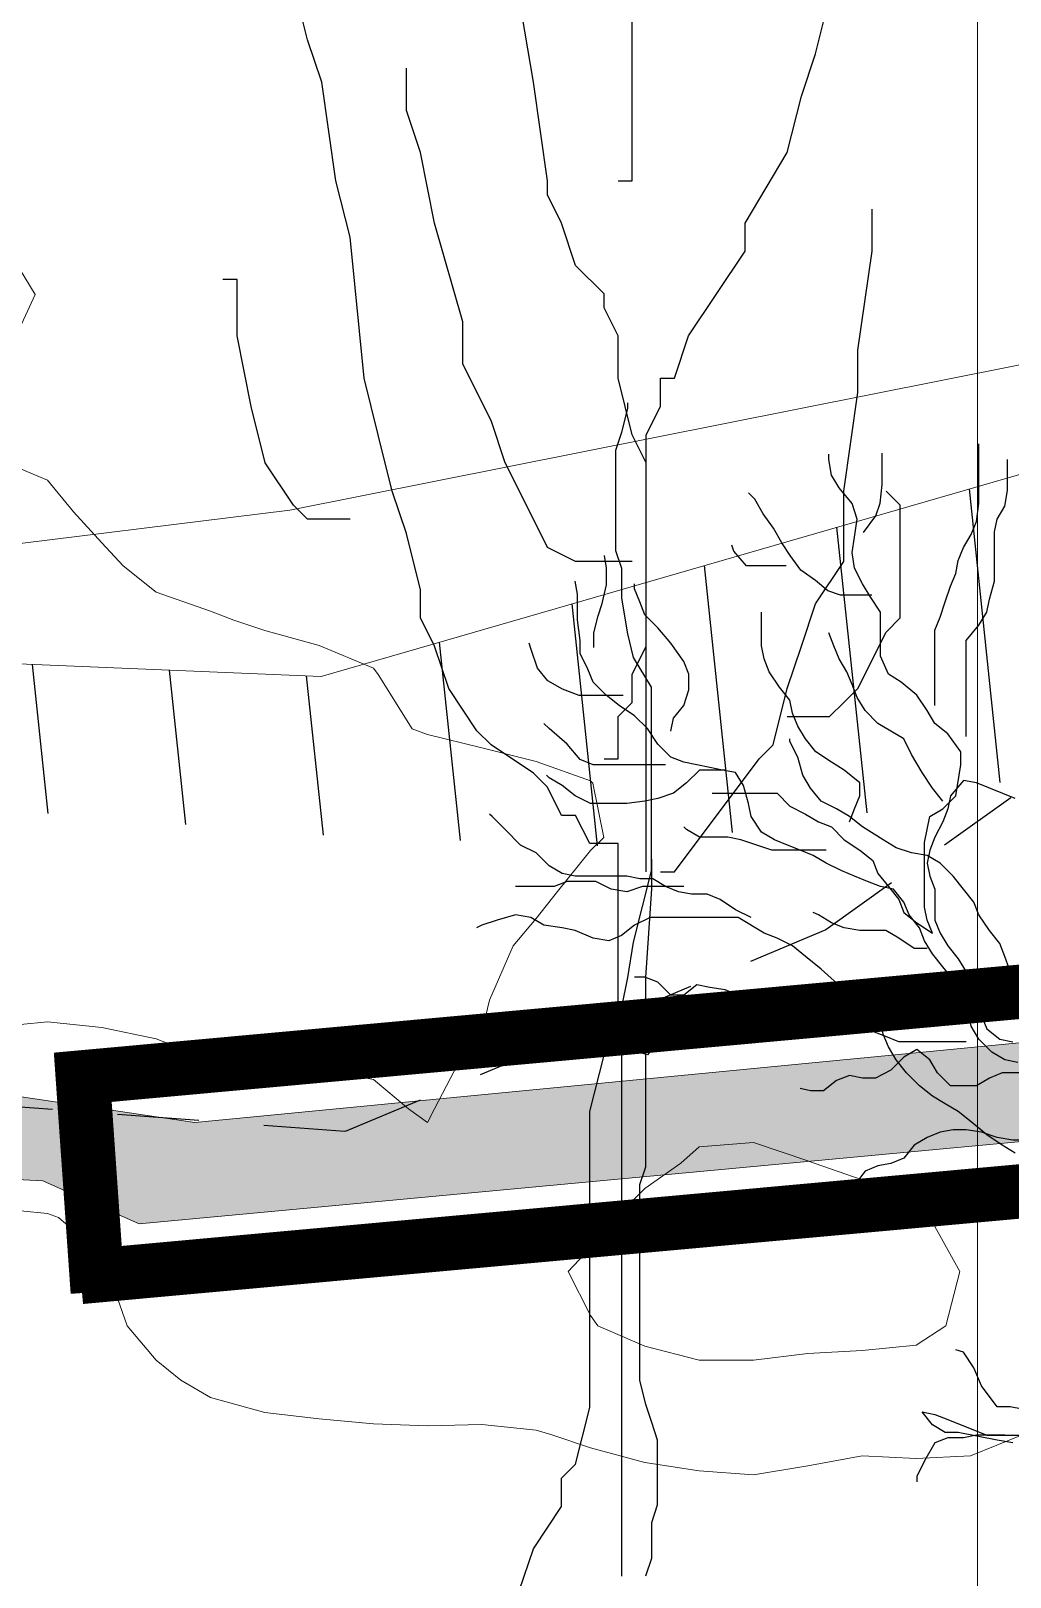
# Model space of a CAD drawing. Header units: centimetres. Extents: x 0 to 642158, y -847 to 649707.
# Drawn here: x 617058.1 to 617067.11, y 621099.44 to 621113.68 of the extents above; entities that cross this region are included whole.
import ezdxf

# ---------------------------------------------------------------- set-up
doc = ezdxf.new("R2010")
doc.units = ezdxf.units.CM
doc.header["$MEASUREMENT"] = 0
doc.linetypes.add('JIS_02_0.7', pattern=[1.35, 0.75, -0.6])
for name, color, linetype, lineweight in [('MEV_grille', 254, 'Continuous', 9), ('MEV_schema paysager_V', 7, 'Continuous', 20), ('MEV_vegetal_V', 7, 'Continuous', 25), ('WAL_parcellaire agricole', 7, 'JIS_02_0.7', 25), ('WAL_topographie 0.5', 253, 'Continuous', 20)]:
    doc.layers.add(name, color=color, linetype=linetype, lineweight=lineweight)
doc.layers.add('MEV_hydro_Ha', color=7, linetype='Continuous', lineweight=30, true_color=0x0000f9)
doc.layers.add('MEV_schema paysager_Ha', color=7, linetype='Continuous', lineweight=25, transparency=0.13)
doc.linetypes.add('FENCELINE1', pattern='A,6.35,-2.54,[133,ltypeshp.shx,S=2.54,R=0,X=-2.54,Y=0],-2.54,25.4', length=36.83)
picture_1 = doc.add_image_def('image2.png', size_in_pixel=(6614, 11023))

# ---------------------------------------------------------------- blocks, each defined once
blk = doc.blocks.new('chataignier')
at = {"layer": 'MEV_vegetal_V'}
for points in [[(-7.275, 24.517), (-7.275, 25.75), (-7.19, 25.963), (-7.105, 26.218), (-7.02, 26.473), (-6.935, 26.685), (-6.892, 26.898), (-6.807, 27.111), (-6.68, 27.323), (-6.595, 27.536), (-6.552, 27.833), (-6.552, 28.811)], [(-10.933, 23.072), (-9.869, 23.072), (-9.657, 22.859), (-9.402, 22.732), (-9.189, 22.604), (-8.976, 22.519), (-8.764, 22.307), (-8.509, 22.137), (-8.296, 21.967), (-8.211, 21.754), (-8.041, 21.541), (-7.871, 21.329), (-7.786, 21.116), (-7.573, 20.946), (-7.318, 20.776), (-7.403, 20.989), (-7.445, 21.201), (-7.445, 22.264), (-7.36, 22.689), (-7.148, 22.817), (-6.935, 23.029), (-6.85, 23.54), (-6.85, 23.752), (-7.063, 24.05), (-7.275, 24.22), (-7.403, 24.432), (-7.573, 24.687), (-7.828, 24.9), (-8.041, 25.027), (-8.168, 25.325), (-8.168, 26.048), (-8.338, 26.303), (-8.466, 26.515), (-8.594, 26.771), (-8.636, 27.026), (-8.594, 27.281), (-8.551, 27.578), (-8.636, 27.833), (-8.849, 28.088), (-8.976, 28.301), (-9.019, 28.556), (-9.019, 28.641)], [(-8.45, 27.357), (-8.244, 27.631), (-8.176, 27.837), (-8.142, 28.146), (-8.142, 28.66)], [(-6.765, 24.007), (-6.765, 25.58), (-6.552, 25.835), (-6.425, 26.048), (-6.382, 26.26), (-6.297, 26.558), (-6.297, 27.366), (-6.254, 27.578), (-6.127, 27.791), (-6.084, 28.046), (-6.084, 28.556)], [(-8.313, 26.328), (-8.828, 26.328), (-9.034, 26.396), (-9.239, 26.568), (-9.48, 26.739), (-9.651, 26.979), (-9.788, 27.185), (-9.926, 27.425), (-10.097, 27.665), (-10.235, 27.906), (-10.337, 28.008)], [(-5.957, 22.987), (-6.595, 23.242), (-6.807, 23.284), (-7.02, 23.029), (-7.063, 22.817), (-7.148, 22.604), (-7.275, 22.349), (-7.36, 22.137), (-7.403, 21.924), (-7.36, 21.711), (-7.275, 21.499), (-7.275, 20.989), (-7.19, 20.776), (-7.063, 20.564), (-6.892, 20.351), (-6.765, 20.139), (-6.637, 19.883), (-6.552, 19.628), (-6.51, 19.416), (-6.425, 19.203), (-6.212, 19.033), (-5.999, 18.991)], [(-12.877, 25.47), (-12.877, 25.71), (-12.808, 25.985), (-12.739, 26.191), (-12.671, 26.499), (-12.671, 26.774), (-12.705, 26.979)], [(-9.72, 26.808), (-10.372, 26.808), (-10.578, 27.048), (-10.612, 27.151)], [(-5.999, 12.401), (-6.254, 12.444), (-6.892, 12.571), (-7.105, 12.571), (-7.318, 12.699), (-7.488, 12.911), (-7.275, 12.869), (-7.063, 12.784), (-6.425, 12.529), (-5.744, 12.529)], [(-5.914, 18.651), (-6.127, 18.693), (-6.34, 18.821), (-6.552, 19.033), (-6.68, 19.246), (-6.722, 19.458), (-6.85, 19.798), (-6.978, 20.011), (-7.148, 20.224), (-7.318, 20.436), (-7.445, 20.649), (-7.53, 20.861), (-7.701, 21.074), (-7.786, 21.286), (-7.956, 21.499), (-8.168, 21.541), (-8.381, 21.626), (-8.594, 21.711), (-8.806, 21.797), (-9.061, 21.924), (-9.274, 22.052), (-9.487, 22.137), (-9.699, 22.222), (-9.912, 22.307), (-10.125, 22.434), (-10.295, 22.689), (-10.337, 22.902), (-10.422, 23.199), (-10.55, 23.412), (-10.763, 23.455), (-10.975, 23.497), (-11.401, 23.582), (-11.613, 23.667), (-11.826, 23.88), (-11.996, 24.135), (-12.209, 24.347), (-12.464, 24.517), (-12.676, 24.687), (-12.889, 24.9), (-12.974, 25.113), (-13.102, 25.368), (-13.102, 25.58), (-13.144, 25.92), (-13.144, 26.345), (-13.187, 26.558)], [(-11.613, 24.092), (-11.571, 24.305), (-11.401, 24.517), (-11.315, 24.772), (-11.315, 25.027), (-11.401, 25.24), (-11.613, 25.538), (-11.826, 25.793), (-12.038, 26.005), (-12.124, 26.218), (-12.209, 26.43), (-12.209, 26.515)], [(-8.679, 22.604), (-8.594, 22.817), (-8.509, 23.029), (-8.509, 23.242), (-8.764, 23.455), (-8.976, 23.582), (-9.232, 23.752), (-9.402, 23.965), (-9.529, 24.177), (-9.614, 24.39), (-9.657, 24.602), (-9.827, 24.815), (-9.997, 25.07), (-10.082, 25.283), (-10.125, 25.495), (-10.125, 26.048)], [(-7.148, 22.944), (-7.318, 23.157), (-7.488, 23.412), (-7.658, 23.71), (-7.786, 23.965), (-8.211, 24.22), (-8.424, 24.432), (-8.551, 24.645), (-8.636, 24.857), (-8.721, 25.07), (-8.849, 25.283), (-8.934, 25.495), (-9.019, 25.708)], [(-12.396, 24.681), (-13.117, 24.681), (-13.391, 24.784), (-13.631, 24.921), (-13.803, 25.127), (-13.906, 25.436), (-13.94, 25.539)], [(-11.698, 23.54), (-12.889, 23.54), (-13.102, 23.625), (-13.314, 23.88), (-13.612, 24.135), (-13.697, 24.22)], [(-5.914, 19.798), (-6.127, 20.394), (-6.212, 20.606), (-6.382, 20.819), (-6.552, 21.074), (-6.637, 21.286), (-6.807, 21.499), (-6.978, 21.711), (-7.19, 21.924), (-7.403, 22.052), (-7.658, 22.094), (-7.913, 22.179), (-8.126, 22.307), (-8.466, 22.519), (-8.679, 22.689), (-8.891, 22.817), (-9.146, 22.944), (-9.317, 23.157), (-9.444, 23.369), (-9.529, 23.667), (-9.657, 23.922), (-9.657, 23.965)], [(-10.72, 23.455), (-11.145, 23.455), (-11.358, 23.242), (-11.571, 23.072), (-11.826, 22.987), (-12.038, 22.944), (-12.336, 22.902), (-12.932, 22.902), (-13.187, 23.029), (-13.399, 23.199), (-13.612, 23.327), (-13.654, 23.369)], [(-10.295, 21.031), (-10.55, 21.159), (-10.805, 21.329), (-11.018, 21.414), (-11.273, 21.414), (-11.486, 21.456), (-11.698, 21.541), (-11.911, 21.669), (-12.124, 21.669), (-12.336, 21.711), (-13.187, 21.711), (-13.399, 21.754), (-13.612, 21.882), (-13.825, 22.094), (-14.08, 22.222), (-14.335, 22.477), (-14.548, 22.689), (-14.59, 22.732)], [(-9.061, 22.137), (-9.954, 22.137), (-10.465, 22.307), (-10.677, 22.349), (-11.145, 22.349), (-11.358, 22.477), (-11.401, 22.519)], [(-11.401, 21.541), (-12.081, 21.541), (-12.336, 21.456), (-12.591, 21.499), (-12.846, 21.626), (-13.314, 21.626), (-13.527, 21.541), (-14.165, 21.541)], [(-7.403, 20.521), (-7.615, 20.521), (-7.871, 20.691), (-8.083, 20.819), (-8.509, 20.819), (-8.764, 20.861), (-8.976, 20.946), (-9.189, 21.074), (-9.274, 21.116)], [(-5.957, 17.163), (-6.169, 17.29), (-6.425, 17.46), (-6.68, 17.673), (-6.892, 17.843), (-7.105, 17.97), (-7.318, 18.098), (-7.53, 18.268), (-7.743, 18.481), (-7.913, 18.693), (-8.041, 18.906), (-8.126, 19.118), (-8.168, 19.331), (-8.338, 19.586), (-8.551, 19.756), (-8.764, 19.841), (-9.146, 20.181), (-9.402, 20.394), (-9.614, 20.564), (-9.869, 20.691), (-10.082, 20.776), (-10.507, 21.031), (-11.953, 21.031), (-12.209, 20.904), (-12.421, 20.734), (-12.634, 20.649), (-12.889, 20.691), (-13.187, 20.819), (-13.399, 20.861), (-13.697, 20.904), (-13.91, 21.031), (-14.165, 21.074), (-14.463, 20.989), (-14.718, 20.904), (-14.803, 20.861)], [(-10.125, 19.416), (-10.295, 19.628), (-10.507, 19.756), (-10.72, 19.841), (-10.975, 19.883), (-11.188, 19.926), (-11.401, 19.756), (-11.613, 19.756), (-11.826, 19.968), (-12.038, 20.053), (-12.209, 20.053)], [(-6.765, 18.991), (-7.871, 18.991), (-8.083, 19.076), (-8.296, 19.161), (-8.551, 19.203), (-8.891, 19.288), (-9.317, 19.288), (-9.529, 19.331), (-9.784, 19.586), (-9.997, 19.671), (-10.21, 19.458), (-10.422, 19.416), (-10.635, 19.416), (-10.805, 19.203), (-11.018, 19.161), (-11.23, 19.246), (-11.401, 19.033), (-11.613, 18.991), (-11.826, 18.991), (-11.996, 18.778), (-12.294, 18.863), (-12.336, 18.863)], [(-5.446, 18.481), (-6.169, 18.481), (-6.382, 18.395), (-6.595, 18.268), (-7.02, 18.268), (-7.233, 18.481), (-7.36, 18.693), (-7.573, 18.863), (-7.786, 18.736), (-7.998, 18.523), (-8.253, 18.395), (-8.466, 18.395), (-8.679, 18.438), (-8.891, 18.353), (-9.104, 18.183), (-9.317, 18.183), (-9.487, 18.225)], [(-4.979, 17.12), (-5.319, 17.333), (-5.574, 17.375), (-5.999, 17.375), (-6.254, 17.418), (-6.51, 17.503), (-6.765, 17.545), (-6.978, 17.545), (-7.19, 17.503), (-7.403, 17.418), (-7.615, 17.29), (-7.786, 17.078), (-7.998, 16.993), (-8.211, 16.95), (-8.424, 16.865), (-8.551, 16.695)], [(-4.894, 16.525), (-5.319, 16.525), (-5.532, 16.355), (-5.744, 16.27), (-7.063, 16.27)], [(-5.149, 12.699), (-5.361, 12.826), (-5.617, 12.911), (-6.042, 12.996), (-6.254, 12.996), (-6.51, 13.336), (-6.637, 13.634), (-6.807, 13.889), (-6.935, 13.932)], [(-6.127, 12.529), (-6.595, 12.529), (-6.807, 12.486), (-7.063, 12.486), (-7.275, 12.401), (-7.445, 12.104), (-7.573, 11.848), (-7.573, 11.763)]]:
    blk.add_lwpolyline(points, dxfattribs=at)
blk = doc.blocks.new('legende vegetal')
at = {"layer": 'MEV_vegetal_V'}
for points in [[(617063.405, 621112.104), (617063.535, 621112.104), (617063.535, 621116.13), (617063.405, 621116.65), (617063.276, 621117.04), (617063.276, 621117.689), (617063.145, 621118.079), (617062.886, 621118.208), (617062.886, 621118.339)], [(617063.276, 621106.779), (617063.405, 621106.779), (617063.405, 621107.169), (617063.535, 621107.298), (617063.535, 621107.558), (617063.665, 621107.818), (617063.665, 621109.766), (617063.795, 621110.026), (617063.795, 621110.286), (617063.925, 621110.286), (617064.055, 621110.676), (617064.575, 621111.455), (617064.575, 621111.715), (617064.964, 621112.364), (617065.095, 621112.883), (617065.224, 621113.273), (617065.354, 621113.793), (617065.354, 621117.949)], [(617063.665, 621105.74), (617063.665, 621109.507), (617063.535, 621109.766), (617063.405, 621110.286), (617063.405, 621110.676), (617063.276, 621110.935), (617063.276, 621111.065), (617063.015, 621111.325), (617062.886, 621111.715), (617062.756, 621111.974), (617062.756, 621112.104), (617062.626, 621113.013), (617062.496, 621113.793), (617062.496, 621116.001)], [(617062.496, 621099.116), (617062.626, 621099.505), (617062.886, 621099.895), (617062.886, 621100.155), (617063.015, 621100.285), (617063.145, 621100.804), (617063.145, 621103.532), (617063.276, 621104.052), (617063.276, 621104.311), (617063.405, 621104.441), (617063.405, 621106), (617063.145, 621106), (617063.015, 621106.259), (617062.886, 621106.259), (617062.756, 621106.519), (617062.626, 621106.649), (617062.236, 621106.909), (617062.106, 621107.039), (617061.846, 621107.428), (617061.716, 621107.818), (617061.586, 621108.078), (617061.586, 621108.338), (617061.457, 621108.857), (617061.326, 621109.247), (617061.196, 621109.766), (617061.067, 621110.286), (617060.937, 621111.584), (617060.806, 621112.104), (617060.677, 621113.013), (617060.547, 621113.403), (617060.417, 621113.922)], [(617063.535, 621108.597), (617063.015, 621108.597), (617062.756, 621108.727), (617062.626, 621108.987), (617062.366, 621109.507), (617062.236, 621109.896), (617061.976, 621110.416), (617061.976, 621110.805), (617061.716, 621111.715), (617061.586, 621112.364), (617061.457, 621112.753), (617061.457, 621113.143)], [(617063.795, 621105.74), (617063.925, 621105.74), (617064.705, 621106.779), (617064.834, 621106.909), (617064.964, 621107.428), (617065.095, 621107.818), (617065.224, 621108.208), (617065.484, 621108.597), (617065.484, 621109.247), (617065.614, 621110.156), (617065.614, 621110.546), (617065.744, 621111.455), (617065.744, 621111.844)], [(617060.937, 621108.987), (617060.547, 621108.987), (617060.417, 621109.117), (617060.157, 621109.507), (617060.027, 621110.026), (617059.897, 621110.676), (617059.897, 621111.195), (617059.767, 621111.195)], [(617063.439, 621099.251), (617063.439, 621104.493), (617063.494, 621104.766), (617063.548, 621105.093), (617063.713, 621105.748), (617063.713, 621107.441), (617063.548, 621107.714), (617063.494, 621107.932), (617063.439, 621108.26), (617063.439, 621108.533), (617063.384, 621108.696), (617063.384, 621109.625), (617063.439, 621109.789), (617063.494, 621110.007), (617063.494, 621110.061)], [(617064.964, 621107.169), (617065.354, 621107.169), (617065.484, 621107.298), (617065.614, 621107.428), (617065.874, 621107.948), (617066.004, 621108.078), (617066.004, 621109.117), (617065.874, 621109.247)], [(617063.713, 621105.857), (617063.713, 621105.584), (617063.658, 621104.766), (617063.658, 621103.019), (617063.603, 621102.855), (617063.603, 621101.053), (617063.658, 621100.835), (617063.713, 621100.671), (617063.767, 621100.507), (617063.767, 621099.906), (617063.713, 621099.743), (617063.713, 621099.415), (617063.658, 621099.251)]]:
    blk.add_lwpolyline(points, dxfattribs=at)
at = {"layer": 'MEV_vegetal_V', "xscale": 0.5607124200460121, "yscale": 0.5607124200460121, "zscale": 0.5607124200460121}
blk.add_blockref('chataignier', (617070.403, 621093.526), dxfattribs=at)
blk = doc.blocks.new('*U112')
at = {"layer": 'MEV_grille', "transparency": 33554687}
blk.add_lwpolyline([(0, 1825.476), (0, -1825.476)], dxfattribs=at)
blk = doc.blocks.new('*U113')
at = {"layer": 'MEV_grille', "color": 0, "linetype": 'ByBlock', "lineweight": -2, "transparency": 16777216}
blk.add_blockref('*U112', (1700, 0), dxfattribs=at)

msp = doc.modelspace()

# ---------------------------------------------------------------- hatches: boundary and pattern name
at = {"layer": 'MEV_hydro_Ha'}
h = msp.add_hatch(color=160, dxfattribs=at)
h.dxf.hatch_style = 1
h.paths.add_polyline_path([(617013.035, 621091.819), (617019.855, 621093.478), (617023.397, 621093.927), (617025.64, 621094.644), (617028.285, 621095.003), (617030.527, 621095.854), (617032.366, 621097.423), (617033.98, 621099.306), (617036.716, 621100.606), (617040.662, 621101.637), (617044.205, 621102.937), (617048.061, 621103.744), (617054.025, 621104.282), (617056.093, 621104.142), (617059.605, 621103.623), (617072.472, 621104.868), (617077.024, 621110.242), (617091.476, 621110.915), (617091.683, 621108.615), (617094.19, 621108.674), (617094.219, 621107.2), (617090.12, 621107.112), (617090.15, 621109.058), (617077.202, 621108.615), (617073.309, 621104.016), (617059.092, 621102.689), (617058.207, 621103.087), (617054.101, 621103.299), (617047.85, 621103.008), (617044.615, 621102.318), (617037.673, 621100.102), (617034.838, 621098.976), (617032.345, 621096.295), (617030.891, 621095.261), (617028.57, 621094.507), (617025.467, 621093.975), (617023.286, 621093.417), (617020.994, 621093.025), (617018.954, 621092.597), (617015.82, 621091.845), (617013.364, 621091.212)])
at = {"layer": 'MEV_schema paysager_Ha', "transparency": 33554687}
h = msp.add_hatch(dxfattribs=at)
h.set_pattern_fill('ANSI31', color=130, scale=10, angle=51)
h.paths.add_polyline_path([(617018.124, 621097.386), (617022.821, 621098.09), (617025.698, 621098.97), (617028.163, 621099.498), (617030.453, 621100.144), (617039.613, 621103.783), (617043.664, 621105.309), (617047.304, 621105.837), (617053.88, 621106.835), (617057.473, 621106.534), (617060.631, 621106.277), (617063.625, 621106.16), (617066.442, 621106.571), (617069.025, 621107.392), (617071.256, 621108.331), (617073.898, 621108.683), (617075.248, 621109.68), (617076.92, 621110.884), (617081.551, 621111.015), (617090.605, 621111.51), (617091.608, 621111.48), (617092.109, 621111.657), (617090.811, 621112.395), (617089.01, 621112.375), (617083.136, 621112.212), (617078.662, 621112.098), (617071.128, 621110.729), (617060.768, 621107.733), (617054.603, 621107.99), (617048.353, 621107.391), (617045.522, 621106.952), (617035.54, 621104.783), (617022.565, 621100.663), (617017.018, 621099.526), (617015.382, 621098.744), (617014.173, 621098.033), (617014.457, 621096.326), (617016.48, 621096.857)])

# ---------------------------------------------------------------- linework, layer by layer
at = {"layer": 'MEV_schema paysager_V', "linetype": 'FENCELINE1', "ltscale": 0.2}
msp.add_lwpolyline([(617012.556, 621098.808), (617017.124, 621100.274), (617035.425, 621105.203), (617048.358, 621107.765), (617060.48, 621109.263), (617075.189, 621112.192), (617090.707, 621113.013), (617098.807, 621109.562), (617108.408, 621109.411), (617108.184, 621134.542), (617100.574, 621193.043), (617092.984, 621204.406)], dxfattribs=at)
at = {"layer": 'MEV_schema paysager_V', "color": 130}
msp.add_lwpolyline([(617092.109, 621111.657), (617090.811, 621112.395), (617089.01, 621112.375), (617083.136, 621112.212), (617078.662, 621112.098), (617071.128, 621110.729), (617060.768, 621107.733), (617054.603, 621107.99), (617048.353, 621107.391), (617045.522, 621106.952), (617035.54, 621104.783), (617022.565, 621100.663), (617017.018, 621099.526), (617015.382, 621098.744), (617014.173, 621098.033), (617014.457, 621096.326), (617014.528, 621093.411), (617012.745, 621092.84)], dxfattribs=at)
at = {"layer": 'MEV_schema paysager_V', "const_width": 0.5}
for points in [[(617094.587, 621106.53), (617094.457, 621109.098), (617092.044, 621109.098), (617091.939, 621111.501), (617076.795, 621110.872), (617072.139, 621105.278), (617058.574, 621104.04), (617058.712, 621102.063)], [(617058.554, 621102.201), (617073.495, 621103.562), (617077.405, 621108.08), (617089.812, 621108.631), (617090.02, 621106.711), (617094.639, 621106.763)]]:
    msp.add_lwpolyline(points, dxfattribs=at)
at = {"layer": 'MEV_schema paysager_V'}
msp.add_lwpolyline([(617056.093, 621104.142), (617059.605, 621103.623), (617072.472, 621104.868), (617077.024, 621110.242), (617091.476, 621110.915), (617091.683, 621108.615), (617094.19, 621108.674), (617094.219, 621107.2), (617090.12, 621107.112), (617090.15, 621109.058), (617077.202, 621108.615), (617073.309, 621104.016), (617059.092, 621102.689), (617058.207, 621103.087), (617054.101, 621103.299)], dxfattribs=at)
at = {"layer": 'WAL_parcellaire agricole'}
msp.add_lwpolyline([(617081.824, 621276.897), (617100.262, 621195.472), (617108.341, 621134.652), (617108.844, 621106.902), (617099.094, 621109.401), (617070.416, 621108.969), (617065.416, 621105.397), (617060.988, 621103.54), (617054.345, 621104.039), (617051.631, 621105.753), (617042.845, 621103.895), (617012.847, 621093.891)], dxfattribs=at)
at = {"layer": 'WAL_topographie 0.5'}
for points in [[(617057.833, 621111.75), (617058.135, 621111.25), (617057.906, 621110.75)], [(617057.75, 621109.75), (617058.25, 621109.539), (617058.489, 621109.25), (617058.75, 621108.964), (617058.946, 621108.75), (617059.25, 621108.509), (617059.75, 621108.333), (617059.964, 621108.25), (617060.25, 621108.155), (617060.75, 621108.016), (617061.25, 621107.809), (617061.294, 621107.75), (617061.607, 621107.25), (617061.75, 621107.199), (617062.25, 621107.076), (617062.75, 621106.948), (617063.25, 621106.77), (617063.271, 621106.75), (617063.372, 621106.25), (617063.25, 621106.129), (617062.947, 621105.75), (617062.75, 621105.503), (617062.538, 621105.25), (617062.319, 621104.75), (617062.25, 621104.457), (617062.074, 621104.25), (617061.814, 621103.75), (617061.75, 621103.625), (617061.575, 621103.75), (617061.25, 621104.021), (617060.75, 621104.116), (617060.25, 621104.085), (617059.75, 621104.197), (617059.621, 621104.25), (617059.25, 621104.393), (617058.75, 621104.5), (617058.25, 621104.55), (617057.75, 621104.502)], [(617066.25, 621101.574), (617066.523, 621101.75), (617066.651, 621102.25), (617066.375, 621102.75), (617066.25, 621102.874), (617065.75, 621103.096), (617065.31, 621103.25), (617065.25, 621103.272), (617064.75, 621103.438), (617064.25, 621103.4), (617064.08, 621103.25), (617063.75, 621103.015), (617063.48, 621102.75), (617063.25, 621102.469), (617063.043, 621102.25), (617063.25, 621101.845), (617063.316, 621101.75), (617063.75, 621101.564), (617064.25, 621101.433), (617064.75, 621101.434), (617065.25, 621101.497), (617065.75, 621101.525), (617066.25, 621101.574)], [(617057.75, 621102.835), (617058.25, 621102.784), (617058.35, 621102.75), (617058.75, 621102.404), (617058.807, 621102.25), (617058.984, 621101.75), (617059.25, 621101.434), (617059.476, 621101.25), (617059.75, 621101.092), (617060.25, 621100.952), (617060.75, 621100.895), (617061.25, 621100.849), (617061.75, 621100.83), (617062.25, 621100.842), (617062.75, 621100.79), (617062.885, 621100.75), (617063.25, 621100.628), (617063.75, 621100.493), (617064.25, 621100.414), (617064.75, 621100.379), (617065.25, 621100.462), (617065.75, 621100.553), (617066.25, 621100.53), (617066.75, 621100.553), (617067.233, 621100.75)]]:
    msp.add_lwpolyline(points, dxfattribs=at)

# ---------------------------------------------------------------- block references
at = {"layer": 'MEV_grille', "transparency": 33554687}
msp.add_blockref('*U113', (615366.814, 620593.644), dxfattribs=at)
at = {"layer": 'MEV_vegetal_V'}
msp.add_blockref('legende vegetal', (0.098, 0.193), dxfattribs=at)

# ---------------------------------------------------------------- pictures from other files: only their frames are drawn
image = msp.add_image(picture_1, insert=(616830.845, 620745.783), size_in_units=(429.466, 715.756), dxfattribs=dict(brightness=75))
image.dxf.flags = 7

doc.saveas('drawing.dxf')
